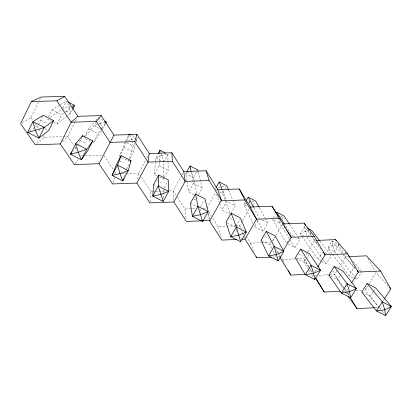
<?xml version="1.0" encoding="UTF-8"?>
<svg xmlns="http://www.w3.org/2000/svg" width="412" height="412" viewBox="0 0 412 412"><rect width="100%" height="100%" fill="white"/><g stroke="black" fill="none" stroke-linecap="round" stroke-linejoin="round"><path stroke-width="0.31" stroke-dasharray="2.06 1.54" d="M163.219 198.285L163.332 189.407M159.526 176.985L163.461 179.019L163.482 177.134M163.492 176.506L163.667 162.045L160.155 150.756M161.844 156.122L161.859 155.463L167.838 154.325L168.204 170.269L163.461 179.019M157.281 175.821L154.474 174.364L159.212 165.578L159.393 161.725M159.423 161.082L159.758 154.021M154.474 174.364L155.484 161.715M155.53 161.082L155.782 157.92L157.863 154.042M150.004 201.633L150.941 191.606L140.559 175.733M137.593 179.338L138.823 173.092L145.668 160.232M129.914 158.862L133.442 152.193L135.481 144.957M136.331 141.939L137.356 138.324L136.181 138.571M123.863 177.335L125.284 172.602M121.72 157.446L128.74 161.087L133.22 146.157L134.698 143.361M131.299 140.137L131.495 139.565L129.306 134.085M112.965 182.758L115.561 175.646M125.186 141.949L119.562 156.328L124.249 147.398L126.448 141.61M126.669 141.028L128.868 135.244M22.243 122.709L31.013 117.616L39.114 101.038M39.392 100.466L41.071 97.036M38.584 124.656L42.946 115.824M48.508 116.89L52.01 109.824L59.931 104.916M62.763 108.006L66.265 100.986L69.02 106.847L70.57 113.46L68.062 115.417M53.632 122.276L57.016 124.033L61.609 114.835L64.736 112.569M72.46 109.695L70.57 113.46L64.447 110.251M75.092 121.9L67.733 136.511L61.579 142.629M75.37 121.339L76.503 119.089M77.667 145.41L81.535 137.829M84.47 136.763L88.523 128.817L93.931 122.529M95.754 122.256L94.003 125.675L85.505 135.945M101.558 128.626L97.917 133.715L93.266 142.758L102.197 129.965L100.554 123.363L98.334 118.259M102.485 129.394L105.41 123.718M125.48 141.388L128.719 135.208M135.878 141.12L137.356 138.324M128.74 161.087L129.62 159.418M126.587 169.116L129.26 164.064M146.857 157.997L148.938 154.083M163.667 162.045L167.838 154.325M164.228 187.748L167.833 181.136M181.656 175.399L173.241 190.797L173.74 200.129M181.955 174.848L183.757 171.552M186.713 171.953L185.812 173.591L186.888 180.58M196.555 172.206L193.552 177.644L194.057 180.085M194.15 194.871L188.65 192.018L193.434 183.376L191.23 172.175M197.446 196.581L198.347 194.964M198.646 194.428L202.24 187.97L198.218 171.886M200.732 206.515L204.373 200.016M215.316 188.928L215.919 187.851M206.937 208.137L215.677 192.538M224.123 190.766L222.614 193.444L229.963 213.133M225.333 188.619L226.24 187.012M230.411 214.322L221.8 209.863L226.621 201.36L235.242 205.856L231.317 212.736M245.166 202.441L243.95 204.563L252.932 223.366M242.138 221.28L239.624 225.663L240.562 228.006M242.452 220.729L250.002 207.576M235.772 225.982L239.748 219.06M253.241 205.3L255.069 202.127M265.369 218.36L267.872 222.82L263 231.153L254.565 226.785L258.515 219.982M273.285 217.819L275.427 214.158M272.574 241.205L275.746 235.813M276.066 235.273L282.72 223.943M280.613 221.661L279.697 223.222L289.512 238.96M282.148 219.055L283.374 216.97M271.791 248.359L270.045 244.944L271.281 242.853M272.512 240.763L274.67 237.096M286.989 242.807L287.967 241.159M288.318 244.213L294.925 247.638L299.833 239.434L298.072 236.823M308.088 236.689L310.555 232.574M304.592 256.928L303.603 258.571L297.207 258.849M305.91 254.74L307.223 252.551M307.553 252.005L314.464 240.51L315.741 240.459M308.5 269.397L304.169 262.454L305.822 259.725M306.152 259.174L309.124 254.256M321.35 261.275L318.11 259.596L322.385 252.566M314.747 271.874L316.751 268.578M321.89 261.553L326.206 263.793L331.145 255.713L329.986 254.204M338.767 245.398L334.755 251.948L335.94 253.432M336.949 270.756L334.632 274.526L328.951 274.783M338.607 268.063L345.565 256.743L348.089 256.635M344.278 288.941L337.557 279.588L339.885 275.824M340.214 275.283L342.542 271.518M357.863 269.592L361.834 271.668L356.864 279.619L348.928 275.51L353.893 267.522L342.552 253.833M347.486 292.633L346.507 290.985L347.517 289.363M349.201 286.654L351.22 283.41M367.71 285.923L365.042 290.166L378.504 307.038M369.373 283.265L376.043 272.656L388.228 286.124M379.287 307.697L370.228 296.352L372.906 292.118M373.241 291.588L374.915 288.946M383.299 300.616L383.979 299.55M101.919 128.117L105.56 123.028M75.061 163.523L78.084 159.372M100.178 123.847L100.554 123.363L105.714 122.148M72.435 151.74L76.06 147.357M85.104 136.434L83.888 137.896L91.062 141.615M95.594 120.598L98.087 117.693L103.01 120.283M36.647 143.536L44.46 137.222L62.701 136.666M57.016 124.033L67.558 115.808M65.256 112.188L70.982 108.037M68.454 107.244L71.508 106.198M29.798 130.949L38.311 125.207M50.068 117.281L62.222 109.087L69.02 106.847M60.456 104.586L66.265 100.986M342.151 253.344L332.026 241.123L332.52 245.444L334.755 251.948L327.689 248.251L332.026 241.123L339.102 244.852L332.52 245.444L327.689 248.251L332.015 253.802M308.84 230.823L305.302 231.194L300.276 233.949L301.733 236.04M275.499 217.768L277.59 216.686M246.124 203.507L243.95 204.563L247.148 206.237M248.292 202.452L249.378 201.921L255.049 201.154M218.396 187.918L220.652 186.883M189.324 172.077L185.812 173.591L193.552 177.644L192.007 172.268M161.859 155.463L155.782 157.92L160.855 160.572M127.478 141.084L131.495 139.565L135.594 138.695M100.554 123.363L94.003 125.675L100.559 129.105M72.131 106.038L74 105.554M221.888 186.693L224.988 186.224M280.5 216.341L282.241 216.135M375.136 307.718L377.644 307.594M343.325 291.135L348.336 290.949M356.045 290.589L361.829 290.316M313.8 275.468L316.323 275.355M318.847 275.242L328.318 274.809M273.223 257.067L275.767 256.959M278.316 256.851L279.588 256.794L278.708 255.121M294.647 258.957L282.493 259.488L280.515 256.259M246.242 236.277L250.542 243.178L261.244 242.73M261.872 242.704L270.684 242.338M212.793 218.422L217.933 226.528L226.224 226.198M226.863 226.173L235.159 225.843M235.793 225.817L239.624 225.663L241.607 228.845M177.376 197.214L184.947 208.972L195.628 208.565M203.168 208.281L206.309 208.158M150.941 191.606L152.219 191.559M152.857 191.539L154.768 191.467M155.401 191.446L165.598 191.075M169.42 190.936L173.241 190.797L175.996 195.077M121.864 173.673L125.634 173.545M126.263 173.524L138.823 173.092L140.209 175.208M80.726 155.741L82.637 155.679M85.186 155.597L102.392 155.041M63.33 136.645L67.733 136.511L73.702 145.348M190.385 203.276L196.493 206.422M153.676 184.432L157.085 186.188M44.851 128.575L48.122 130.259M362.339 292.288L370.228 296.352M295.893 258.195L304.169 262.454M331.078 276.251L337.557 279.588M261.589 240.593L270.045 244.944M227.022 222.856L235.159 227.043M193.475 198.929L195.582 200.016M119.727 160.932L123.574 162.925M157.291 180.286L161.056 182.233M40.762 120.247L45.953 122.93M80.149 140.543L85.222 143.16M364.975 288.029L368.678 289.945M298.53 253.813L302.398 255.811M332.654 271.384L335.898 273.063M229.551 218.288L232.631 219.879M264.767 236.426L268.155 238.177M47.426 119.063L51.376 121.107M304.149 235.978L300.276 233.949L304.586 226.724L306.25 227.599M215.558 189.752L216.64 190.318M219.354 191.74L222.614 193.444L221.723 190.462M193.434 183.376L202.24 187.97M124.249 147.398L133.442 152.193M159.212 165.578L168.204 170.269M88.523 128.817L97.917 133.715M52.01 109.824L61.609 114.835M325.202 252.613L327.906 254.024M353.893 267.522L355.026 268.114M293.766 236.272L291.562 235.118L284.625 224.396M297.078 237.997L299.833 239.434M262.243 219.884L267.872 222.82M126.793 142.789L133.22 146.157L131.495 139.565M131.989 135.497L134.673 136.908M345.302 252.165L346.126 253.138M353.156 261.429L361.005 270.689M355.412 268.598L345.565 256.743L344.597 255.09M332.52 245.444L333.426 246.551M336.336 253.926L354.495 276.658M354.887 277.152L356.864 279.619M379.684 308.191L381.651 310.658M382.048 311.148L384.411 314.109M332.407 254.307L348.928 275.51M319.923 241.102L329.6 253.699M311.122 235.494L304.586 226.724L305.302 231.194L307.47 237.714L322.086 258.056M311.508 236.009L318.43 245.294M320.922 249.203L314.464 240.51L307.682 229.077M305.302 231.194L306.065 232.234M343.907 287.385L334.632 274.526L342.836 288.364M344.283 287.895L346.507 290.985M322.462 258.576L326.206 263.793M344.648 289.461L346.889 292.582M347.264 293.102L349.505 296.218M345.21 292.159L347.409 295.239M302.094 236.565L318.11 259.596M31.013 117.616L32.831 120.268M35.01 123.445L38.646 128.745M39.011 129.275L40.824 131.922M43.373 135.63L44.46 137.222M75.108 147.429L76.864 150.025M289.621 224.288L297.721 236.303M104.015 155.525L113.424 169.672M114.814 171.768L115.86 173.344M309.015 267.125L303.603 258.571L308.866 267.29M309.355 267.661L312.059 271.935M208.683 211.938L211.423 216.259M289.847 239.501L294.925 247.638M308.835 269.932L311.498 274.207M311.832 274.737L313.501 277.41M275.571 248.199L278.538 253.035M278.867 253.576L280.186 255.723M310.179 269.474L312.152 272.744M286.34 242.812L272.368 219.39L279.697 223.222L278.548 219.658M347.81 293.184L349.438 295.94M338.164 244.048L344.278 254.539M367.962 258.551L375.42 271.57M259.431 207.761L265.055 217.799M282.792 260.044L284.574 263.386M253.818 207.777L259.426 218.417M276.648 251.212L277.528 252.891M248.941 200.129L249.847 202.822M257.206 219.812L263 231.153M272.955 250.635L276.442 257.464M254.024 225.642L254.565 226.785M228.572 190.04L235.242 205.856M250.542 243.178L254.714 253.112M241.731 230.931L242.436 232.687M242.668 233.274L243.605 235.618M243.842 236.205L244.543 237.961M222.593 190.766L225.951 199.593M236.04 229.402L236.921 231.755M216.609 194.268L219.405 202.663M219.601 203.265L221.8 209.863M277.781 217.284L278.358 219.066M249.378 201.921L250.486 205.49M217.933 226.528L221.064 237.626M208.163 213.071L209.538 218.623M207.993 214.261L209.358 219.833M194.181 180.698L196.818 193.527M199.949 208.75L200.701 212.401M186.986 181.218L188.65 192.018M184.947 208.972L186.183 219.539"/><path stroke-width="0.62" d="M158.764 175.018L158.244 185.987L163.183 201.463L168.693 191.374L168.431 180.034L158.764 175.018L153.676 184.432L152.744 196.127L163.183 201.463M159.789 153.377L159.944 150.169L165.583 153.135M149.237 153.522L148.032 162.112L136.851 183.088L112.533 183.943L99.004 163.739L74.309 164.563L60.26 143.937L35.18 144.72L20.6 123.667L31.374 101.522L41.071 97.036L64.705 96.413L77.92 116.282L101.213 115.618L113.964 135.105L136.923 134.405L149.237 153.522L171.871 152.79L183.757 171.552L185.143 181.383L173.838 201.993L149.886 202.884L136.851 183.088M131.042 160.701L128.245 170.599L122.797 180.883L112.1 175.409L116.112 165.15L121.143 155.566L131.042 160.701L130.444 161.818M236.843 239.47L221.764 240.088L209.662 221.069L221.409 200.217L209.116 180.538L185.143 181.383L172.37 161.303L148.032 162.112L134.77 141.615L136.923 134.405M123.507 178.514L122.797 180.883L119.969 173.607L117.533 165.078L121.143 155.566M27.666 132.386L32.955 121.633L43.219 115.272L53.591 120.649L48.668 130.542L38.924 138.138L27.666 132.386L35.391 130.352L44.228 127.447L53.591 120.649M72.733 109.154L74.624 105.39L67.934 101.867M60.26 143.937L71.178 122.194L77.92 116.282M82.086 136.743L82.642 135.656L92.772 140.909L87.782 150.622L81.391 159.779L70.421 154.17L75.782 143.633L82.642 135.656M105.704 123.147L106.286 122.014L104.648 121.149M99.004 163.739L113.964 135.105M128.719 135.208L129.306 134.085L130.918 134.93M158.162 153.491L159.944 150.169M187.012 171.407L190.004 165.948L197.755 170.032L198.064 171.268M195.525 194.026L190.385 203.276L192.399 216.331L202.58 221.538L208.153 211.639L204.975 198.929L195.525 194.026L197.956 206.381L202.58 221.538M216.223 187.316L219.241 181.934L226.847 185.941L228.325 189.453M231.122 213.205L225.936 222.295L230.72 236.689L240.66 241.767L246.283 232.054L240.361 218L231.122 213.205L236.333 226.924L240.66 241.767M246.082 200.85L248.209 197.137L255.677 201.071L259.117 207.205M241.87 239.259L245.011 239.13L256.522 219.225L250.316 207.03L239.238 188.964L217.232 189.762M266.255 231.364L261.023 240.299L268.485 255.924L278.188 260.878L283.863 251.341L275.288 236.05L266.255 231.364L274.15 246.34L278.188 260.878M283.132 250.815L291.191 237.224L314.124 236.277L325.104 254.827L347.707 253.854L358.286 272.054L351.554 282.869M300.616 249.126L295.342 257.912L305.359 274.706L314.83 279.547L320.557 270.179L309.453 253.71L300.616 249.126L311.07 265.292L313.491 273.383L314.83 279.547M317.755 266.924L325.104 254.827L323.585 252.783M328.92 275.139L334.23 266.497L342.877 270.983L356.39 288.575L350.622 297.778L341.373 293.05L328.92 275.139L329.997 275.695M367.123 283.497L361.772 292L376.553 310.967L385.596 315.587L391.4 306.549L375.584 287.885L367.123 283.497L382.346 301.883L384.757 309.809L385.596 315.587M384.319 299.019L390.751 288.91L380.57 271.05L366.412 255.842L349.355 256.578M92.772 140.909L86.772 149.293L81.391 159.779L78.218 152.255L75.782 143.633L86.772 149.293L78.218 152.255L70.421 154.17L71.626 152.713M105.56 123.028L106.286 122.014M31.374 101.522L56.877 100.832L71.178 122.194L96.284 121.468L101.213 115.618M72.023 107.28L74.624 105.39M56.877 100.832L64.705 96.413M348.145 296.269L356.936 308.603L374.508 307.749M315.484 278.141L324.234 292.031L340.781 291.253M279.918 257.335L290.821 275.092L305.256 274.443M380.57 271.05L358.286 272.054L357.055 270.571M245.011 239.13L256.671 257.783L271.312 257.15M316.385 240.433L335.589 239.63L347.707 253.854M282.72 223.943L304.133 223.088L314.124 236.277M250.316 207.03L272.023 206.201L291.191 237.224L287.468 231.379M209.996 220.477L186.399 221.404L173.838 201.993M279.789 218.314L256.522 219.225L244.682 199.938L239.238 188.964M221.069 200.824L244.682 199.938M183.757 171.552L206.072 170.784L217.551 189.196L221.409 200.217M134.77 141.615L110.055 142.387L96.284 121.468M307.357 228.186L311.791 230.519L319.532 240.598M389.489 287.514L390.751 288.91M348.197 255.574L349.433 257.037M334.23 266.497L347.125 283.801L349.541 291.809L350.622 297.778M289.27 223.762L283.986 215.929L276.653 212.067L284.28 223.86M284.079 226.07L285.094 227.661M286.108 229.257L286.788 230.318M315.705 277.884L324.234 292.031M272.023 206.201L276.885 214.266M277.534 215.342L278.507 216.954M279.48 218.566L280.129 219.642M304.133 223.088L305.745 225.812M350.092 297.042L356.936 308.603M335.589 239.63L336.233 240.737M288.441 270.632L290.821 275.092M248.209 197.137L253.524 207.215M256.182 256.614L256.671 257.783M219.241 181.934L222.145 189.587M206.072 170.784L209.116 180.538M190.004 165.948L191.106 171.552M171.871 152.79L172.37 161.303M44.228 127.447L38.924 138.138L35.391 130.352L32.955 121.633L44.228 127.447M117.533 165.078L112.1 175.409L119.969 173.607L128.245 170.599L117.533 165.078M158.244 185.987L152.744 196.127L160.675 194.423L168.693 191.374L158.244 185.987M197.956 206.381L192.399 216.331L200.387 214.729L208.153 211.639L197.956 206.381M236.333 226.924L230.72 236.689L238.759 235.185L246.283 232.054L236.333 226.924M274.15 246.34L268.485 255.924L276.576 254.513L283.863 251.341L274.15 246.34M311.07 265.292L305.359 274.706L313.491 273.383L320.557 270.179L311.07 265.292M347.125 283.801L341.373 293.05L349.541 291.809L356.39 288.575L347.125 283.801M382.346 301.883L376.553 310.967L384.757 309.809L391.4 306.549L382.346 301.883"/></g></svg>
